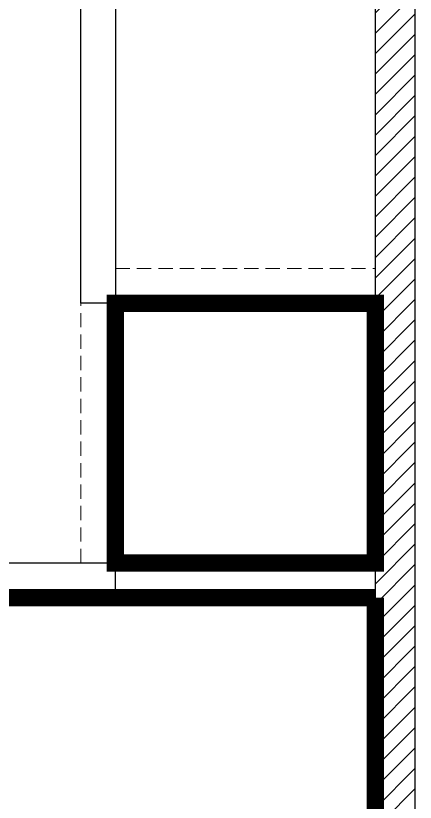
# Model space of a CAD drawing. Header units: feet. Extents: x 10126720 to 10134877, y -6288511 to -6263583.
# Drawn here: x 10132745 to 10133898, y -6273046 to -6270775 of the extents above; entities that cross this region are included whole.
import ezdxf

# ---------------------------------------------------------------- set-up
doc = ezdxf.new("R2010")
doc.units = ezdxf.units.FT
doc.header["$LTSCALE"] = 33
doc.header["$MEASUREMENT"] = 0
doc.linetypes.add('a_p6_plan_L18$0$HIDDEN', pattern=[0.375, 0.25, -0.125])
doc.linetypes.add('ACAD_ISO03W100', pattern=[30, 12, -18])
doc.layers.add('A-WALL', color=1, linetype='Continuous')
for name, color, linetype, lineweight in [('LENS-CURTAIN', 5, 'a_p6_plan_L18$0$HIDDEN', 9), ('LENS-DIM', 252, 'Continuous', 5), ('LENS-PARTITION', 21, 'Continuous', 25), ('LK-FLUTTED FINISH', 20, 'Continuous', 30), ('LK-MIRROR', 133, 'Continuous', 13), ('LK-TILES FINISH', 251, 'Continuous', 5), ('LN-HATCH', 251, 'Continuous', 0)]:
    doc.layers.add(name, color=color, linetype=linetype, lineweight=lineweight)

# ---------------------------------------------------------------- blocks, each defined once
blk = doc.blocks.new('A$Ca6a6fadd')
at = {"layer": 'LN-HATCH'}
h = blk.add_hatch(dxfattribs=at)
h.set_pattern_fill('ANSI31', color=256, scale=333, angle=180)
h.set_pattern_definition([(225, (-7063707.162, 5274439.864), (29.43331977, -29.43331977), [])])
h.paths.add_polyline_path([(5829, -12190), (5944, -12190), (5944, 2332), (2193, 2332), (2193, 3382), (2078, 3382), (2078, 2217), (5829, 2217)])
at = {"layer": 'A-WALL'}
for p, q in [((5944, -12190), (5944, 2332)), ((5829, -12190), (5829, 2217))]:
    blk.add_line(p, q, dxfattribs=at)

msp = doc.modelspace()

# ---------------------------------------------------------------- linework, layer by layer
at = {"layer": 'LENS-CURTAIN', "ltscale": 5}
for points in [[(10133032.5, -6271605.5), (10133032.5, -6271505.5), (10133782.5, -6271505.5), (10133782.5, -6271605.5)], [(10132932.5, -6271605.5), (10133032.5, -6271605.5), (10133032.5, -6272355.5), (10132932.5, -6272355.5)], [(10133032.5, -6272455.5), (10133032.5, -6272355.5), (10133782.5, -6272355.5), (10133782.5, -6272455.5)]]:
    msp.add_lwpolyline(points, close=True, dxfattribs=at)
at = {"layer": 'LENS-PARTITION'}
for points in [[(10132932.5, -6269855.5), (10133032.5, -6269855.5), (10133032.5, -6271605.5), (10132932.5, -6271605.5)], [(10133032.5, -6272455.5), (10133032.5, -6272355.5), (10129782.2, -6272355.5), (10129782.2, -6272455.5)]]:
    msp.add_lwpolyline(points, close=True, dxfattribs=at)
at = {"layer": 'LK-FLUTTED FINISH', "linetype": 'ACAD_ISO03W100', "ltscale": 0.05, "const_width": 50}
msp.add_lwpolyline([(10133782.5, -6272455.5), (10127622.5, -6272455.5)], dxfattribs=at)
at = {"layer": 'LK-MIRROR', "linetype": 'ACAD_ISO03W100', "ltscale": 0.05, "const_width": 50}
msp.add_lwpolyline([(10133782.5, -6273217.5), (10133782.5, -6272455.5)], dxfattribs=at)
at = {"layer": 'LK-TILES FINISH', "color": 212, "linetype": 'ACAD_ISO03W100', "ltscale": 0.05, "const_width": 50}
msp.add_lwpolyline([(10133032.5, -6271605.5), (10133782.5, -6271605.5), (10133782.5, -6272355.5), (10133032.5, -6272355.5)], close=True, dxfattribs=at)

# ---------------------------------------------------------------- block references
at = {"layer": 'LENS-DIM', "color": 2}
msp.add_blockref('A$Ca6a6fadd', (10127953.5, -6269791.5), dxfattribs=at)

doc.saveas('drawing.dxf')
